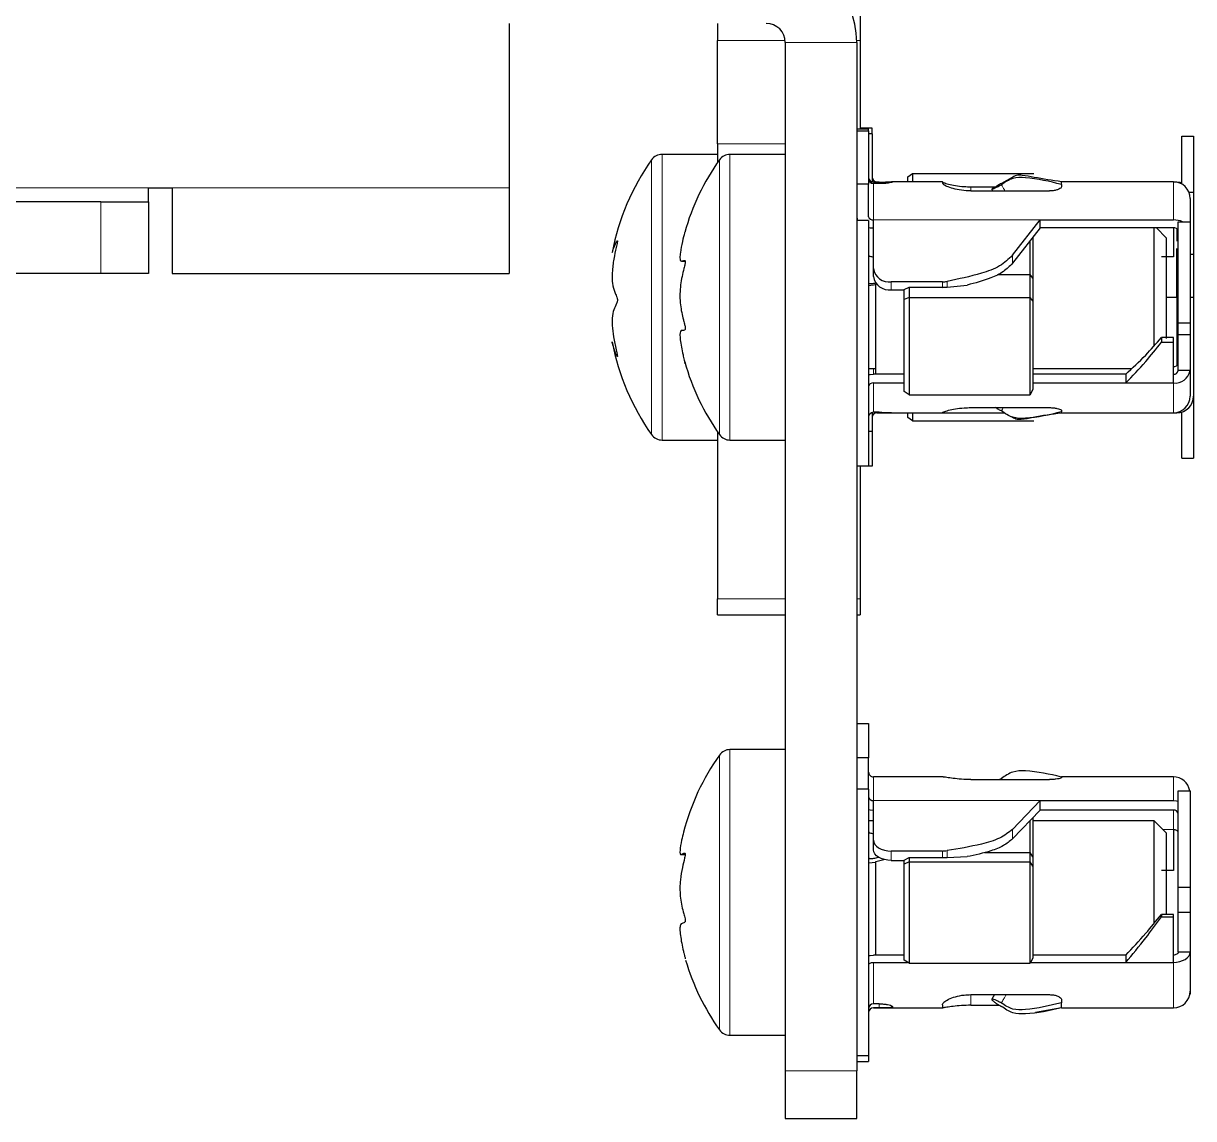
# Model space of a CAD drawing. Header units: millimetres. Extents: x -824 to 1032, y 378 to 1984.
# Drawn here: x -61.03 to -11.88, y 377.96 to 423.96 of the extents above; entities that cross this region are included whole.
import ezdxf

# ---------------------------------------------------------------- set-up
doc = ezdxf.new("R2010")
doc.units = ezdxf.units.MM

msp = doc.modelspace()

# ---------------------------------------------------------------- linework, layer by layer
at = {"color": 7, "linetype": 'Continuous', "lineweight": 25}
for p, q in [((-25.88, 427.856), (-25.88, 423.239)), ((-40.63, 423.962), (-40.63, 417.062)), ((-31.88, 423.962), (-31.88, 423.239)), ((-31.88, 418.909), (-31.88, 423.239)), ((-25.88, 423.239), (-25.88, 419.54)), ((-29.03, 423.162), (-29.03, 379.962)), ((-26.03, 423.162), (-26.03, 379.962)), ((-26.03, 419.54), (-25.53, 419.54)), ((-26.03, 419.444), (-25.53, 419.444)), ((-25.38, 419.562), (-25.88, 419.562)), ((-25.53, 419.444), (-25.53, 419.54)), ((-25.53, 419.444), (-25.53, 417.215)), ((-25.38, 419.321), (-25.53, 419.321)), ((-25.38, 419.321), (-25.38, 419.562)), ((-25.38, 419.321), (-25.38, 417.304)), ((-31.88, 418.909), (-31.88, 418.114)), ((-12.38, 419.22), (-11.88, 419.22)), ((-12.38, 417.219), (-12.38, 419.22)), ((-11.88, 419.22), (-11.88, 416.878)), ((-31.88, 418.462), (-34.205, 418.462)), ((-29.03, 418.462), (-31.355, 418.462)), ((-25.08, 417.297), (-25.33, 417.297)), ((-25.18, 417.297), (-25.18, 417.312)), ((-25.18, 417.312), (-25.12, 417.312)), ((-22.43, 417.312), (-24.563, 417.312)), ((-24.53, 417.31), (-24.53, 417.301)), ((-23.88, 417.513), (-23.68, 417.655)), ((-23.88, 417.312), (-23.88, 417.513)), ((-23.68, 417.655), (-23.68, 417.312)), ((-23.68, 417.655), (-18.595, 417.655)), ((-22.43, 417.312), (-22.43, 417.257)), ((-19.501, 417.491), (-19.954, 417.242)), ((-12.73, 417.312), (-17.43, 417.312)), ((-17.43, 417.198), (-17.43, 417.312)), ((-12.73, 417.312), (-12.58, 417.312)), ((-55.78, 416.462), (-55.78, 417.062)), ((-55.78, 417.062), (-54.78, 417.062)), ((-54.78, 417.062), (-54.78, 413.462)), ((-40.63, 417.062), (-40.63, 413.462)), ((-25.53, 417.215), (-26.03, 417.215)), ((-25.53, 415.843), (-25.53, 417.215)), ((-25.08, 417.232), (-25.33, 417.232)), ((-21.23, 417.1), (-20.199, 417.1)), ((-21.23, 416.928), (-17.93, 416.928)), ((-20.357, 416.99), (-20.357, 416.993)), ((-20.357, 416.99), (-20.322, 416.928)), ((-17.43, 417.198), (-17.43, 417.099)), ((-12.082, 416.878), (-11.88, 416.878)), ((-11.88, 416.878), (-11.88, 414.268)), ((-57.78, 416.462), (-73.48, 416.462)), ((-57.78, 416.462), (-55.78, 416.462)), ((-55.78, 416.462), (-55.78, 413.462)), ((-12.03, 416.612), (-12.03, 415.63)), ((-25.53, 415.688), (-26.03, 415.688)), ((-25.53, 415.688), (-25.53, 405.385)), ((-25.33, 413.666), (-25.33, 415.709)), ((-19.485, 414.223), (-18.33, 415.709)), ((-18.33, 415.374), (-19.485, 413.888)), ((-18.33, 415.374), (-18.33, 415.709)), ((-18.33, 415.709), (-12.73, 415.709)), ((-12.73, 415.374), (-18.33, 415.374)), ((-13.53, 415.112), (-13.53, 415.374)), ((-13.03, 414.962), (-13.442, 415.374)), ((-12.53, 415.63), (-12.03, 415.63)), ((-12.53, 411.383), (-12.53, 415.63)), ((-12.03, 415.63), (-12.03, 411.383)), ((-18.745, 413.412), (-18.745, 414.84)), ((-18.63, 414.988), (-18.63, 413.257)), ((-13.53, 410.418), (-13.53, 415.112)), ((-13.03, 414.962), (-13.03, 414.671)), ((-13.03, 414.671), (-13.03, 410.732)), ((-33.38, 413.978), (-33.234, 413.978)), ((-12.73, 414.161), (-13.23, 414.161)), ((-12.03, 414.268), (-11.88, 414.268)), ((-11.88, 414.268), (-11.88, 412.462)), ((-57.78, 413.462), (-73.48, 413.462)), ((-55.78, 413.462), (-57.78, 413.462)), ((-54.78, 413.462), (-40.63, 413.462)), ((-25.33, 413.331), (-25.33, 413.666)), ((-20.121, 413.412), (-18.745, 413.412)), ((-18.745, 412.451), (-18.745, 413.412)), ((-18.63, 413.257), (-18.745, 413.412)), ((-25.53, 412.958), (-25.23, 412.995)), ((-25.23, 413.01), (-25.185, 413.021)), ((-25.23, 409.231), (-25.23, 413.01)), ((-22.429, 413.109), (-24.58, 413.109)), ((-24.03, 412.787), (-23.83, 412.877)), ((-23.83, 412.877), (-23.83, 412.451)), ((-23.83, 412.877), (-22.429, 412.877)), ((-22.234, 412.886), (-21.394, 412.971)), ((-18.63, 413.257), (-18.63, 412.306)), ((-24.58, 412.774), (-24.03, 412.774)), ((-24.03, 412.367), (-24.03, 412.787)), ((-23.83, 412.451), (-24.03, 412.367)), ((-23.83, 412.451), (-23.83, 408.361)), ((-23.83, 412.451), (-18.745, 412.451)), ((-18.745, 408.361), (-18.745, 412.451)), ((-18.63, 412.306), (-18.745, 412.451)), ((-13.03, 412.462), (-12.58, 412.462)), ((-12.58, 412.462), (-12.53, 412.462)), ((-12.03, 412.462), (-11.88, 412.462)), ((-11.88, 412.462), (-11.88, 408.312)), ((-24.03, 408.497), (-24.03, 412.367)), ((-18.63, 412.306), (-18.63, 408.597)), ((-12.53, 411.383), (-12.03, 411.383)), ((-12.53, 410.895), (-12.53, 411.383)), ((-12.53, 410.895), (-12.03, 410.895)), ((-12.53, 409.379), (-12.53, 410.895)), ((-12.03, 411.383), (-12.03, 410.895)), ((-12.03, 410.895), (-12.03, 409.379)), ((-13.23, 410.764), (-13.23, 410.569)), ((-12.73, 410.764), (-13.23, 410.764)), ((-13.23, 410.569), (-12.73, 410.569)), ((-12.73, 410.569), (-12.73, 410.764)), ((-25.53, 409.462), (-25.23, 409.462)), ((-18.63, 409.462), (-14.487, 409.462)), ((-24.03, 409.231), (-25.33, 409.231)), ((-14.73, 409.231), (-18.63, 409.231)), ((-14.73, 409.231), (-14.73, 408.859)), ((-12.03, 409.379), (-12.53, 409.379)), ((-12.03, 409.379), (-12.03, 408.312)), ((-25.33, 408.859), (-24.03, 408.859)), ((-23.83, 408.361), (-24.03, 408.497)), ((-18.63, 408.597), (-18.745, 408.361)), ((-18.63, 408.859), (-14.73, 408.859)), ((-14.73, 408.859), (-12.73, 408.859)), ((-23.83, 408.361), (-18.745, 408.361)), ((-11.88, 408.312), (-11.88, 405.705)), ((-25.38, 407.621), (-25.38, 406.83)), ((-25.08, 407.628), (-25.33, 407.628)), ((-25.18, 407.612), (-24.563, 407.612)), ((-24.563, 407.612), (-22.43, 407.612)), ((-23.88, 407.412), (-23.88, 407.612)), ((-23.68, 407.612), (-23.68, 407.27)), ((-22.43, 407.618), (-22.43, 407.612)), ((-22.43, 407.612), (-19.825, 407.612)), ((-21.23, 407.825), (-17.93, 407.825)), ((-17.43, 407.703), (-17.43, 407.644)), ((-17.43, 407.612), (-17.43, 407.644)), ((-17.43, 407.612), (-12.73, 407.612)), ((-12.73, 407.612), (-12.58, 407.612)), ((-12.38, 405.705), (-12.38, 407.642)), ((-23.68, 407.27), (-23.88, 407.412)), ((-23.68, 407.27), (-18.595, 407.27)), ((-31.88, 406.811), (-31.88, 399.793)), ((-25.53, 406.83), (-25.38, 406.83)), ((-25.38, 406.83), (-25.38, 405.362)), ((-34.205, 406.462), (-31.88, 406.462)), ((-31.355, 406.462), (-29.03, 406.462)), ((-12.38, 405.705), (-11.88, 405.705)), ((-26.03, 405.385), (-25.53, 405.385)), ((-25.88, 405.385), (-25.88, 399.793)), ((-25.38, 405.362), (-25.88, 405.362)), ((-31.88, 399.123), (-31.88, 399.793)), ((-25.88, 399.793), (-25.88, 399.123)), ((-31.88, 399.123), (-29.03, 399.123)), ((-26.03, 399.123), (-25.88, 399.123)), ((-26.03, 394.562), (-25.53, 394.562)), ((-25.53, 394.562), (-25.53, 393.111)), ((-29.03, 393.462), (-31.355, 393.462)), ((-25.53, 393.111), (-26.03, 393.111)), ((-25.53, 391.805), (-25.53, 393.111)), ((-25.036, 392.312), (-25.33, 392.312)), ((-22.41, 392.312), (-25.036, 392.312)), ((-12.73, 392.312), (-17.43, 392.312)), ((-17.43, 392.31), (-17.43, 392.312)), ((-17.43, 392.31), (-17.43, 392.282)), ((-25.53, 391.805), (-26.03, 391.805)), ((-25.53, 391.805), (-25.53, 380.611)), ((-21.23, 392.201), (-17.93, 392.201)), ((-12.53, 391.733), (-12.03, 391.733)), ((-12.53, 387.685), (-12.53, 391.733)), ((-12.03, 391.733), (-12.03, 387.685)), ((-25.33, 389.655), (-25.33, 391.321)), ((-19.485, 390.109), (-18.33, 391.321)), ((-18.33, 390.923), (-18.33, 391.321)), ((-18.33, 391.321), (-12.73, 391.321)), ((-18.33, 390.923), (-19.485, 389.712)), ((-12.73, 390.923), (-18.33, 390.923)), ((-25.33, 390.462), (-25.53, 390.462)), ((-18.745, 389.145), (-18.745, 390.487)), ((-18.63, 390.609), (-18.63, 388.961)), ((-13.53, 390.462), (-18.63, 390.462)), ((-13.03, 389.962), (-13.53, 390.462)), ((-13.53, 387.721), (-13.53, 390.462)), ((-13.03, 389.962), (-13.03, 387.678)), ((-25.33, 389.257), (-25.33, 389.655)), ((-33.407, 389.051), (-33.231, 389.051)), ((-25.23, 388.764), (-24.89, 388.846)), ((-22.429, 389.201), (-24.58, 389.201)), ((-24.58, 388.803), (-24.03, 388.803)), ((-24.03, 388.819), (-23.83, 388.925)), ((-24.03, 388.646), (-24.03, 388.819)), ((-23.83, 388.925), (-23.83, 388.75)), ((-23.83, 388.925), (-22.429, 388.925)), ((-22.234, 388.929), (-21.394, 388.964)), ((-20.658, 389.145), (-18.745, 389.145)), ((-18.745, 388.75), (-18.745, 389.145)), ((-18.63, 388.961), (-18.745, 389.145)), ((-18.63, 388.961), (-18.63, 388.57)), ((-25.53, 388.71), (-25.23, 388.729)), ((-25.23, 384.827), (-25.23, 388.764)), ((-23.83, 388.75), (-24.03, 388.646)), ((-24.03, 384.61), (-24.03, 388.646)), ((-23.83, 388.75), (-23.83, 384.485)), ((-23.83, 388.75), (-18.745, 388.75)), ((-18.745, 384.485), (-18.745, 388.75)), ((-18.63, 388.57), (-18.745, 388.75)), ((-18.63, 388.57), (-18.63, 384.702)), ((-12.73, 388.388), (-13.23, 388.388)), ((-13.53, 386.155), (-13.53, 387.721)), ((-13.03, 387.678), (-13.03, 386.523)), ((-12.53, 387.685), (-12.03, 387.685)), ((-12.53, 386.636), (-12.53, 387.685)), ((-12.03, 387.685), (-12.03, 386.636)), ((-13.23, 386.537), (-13.23, 386.43)), ((-12.73, 386.537), (-13.23, 386.537)), ((-13.23, 386.43), (-12.73, 386.43)), ((-12.73, 386.43), (-12.73, 386.537)), ((-12.53, 386.636), (-12.03, 386.636)), ((-12.53, 384.948), (-12.53, 386.636)), ((-12.03, 386.636), (-12.03, 384.948)), ((-12.03, 384.948), (-12.53, 384.948)), ((-12.03, 384.948), (-12.03, 383.312)), ((-24.03, 384.827), (-25.33, 384.827)), ((-25.33, 384.524), (-23.893, 384.524)), ((-23.83, 384.485), (-24.03, 384.61)), ((-23.83, 384.485), (-18.745, 384.485)), ((-18.63, 384.702), (-18.745, 384.485)), ((-18.724, 384.524), (-14.73, 384.524)), ((-14.73, 384.827), (-18.63, 384.827)), ((-14.73, 384.827), (-14.73, 384.524)), ((-14.73, 384.524), (-12.73, 384.524)), ((-21.23, 383.169), (-17.93, 383.169)), ((-20.357, 382.966), (-20.357, 382.971)), ((-20.248, 383.169), (-20.356, 382.975)), ((-17.43, 382.959), (-17.43, 382.829)), ((-12.04, 383.191), (-12.03, 383.191)), ((-12.03, 383.312), (-12.03, 383.191)), ((-25.08, 382.782), (-25.33, 382.782)), ((-25.33, 382.612), (-25.036, 382.612)), ((-25.08, 382.612), (-25.33, 382.612)), ((-25.036, 382.612), (-22.41, 382.612)), ((-24.53, 382.668), (-24.53, 382.646)), ((-22.43, 382.744), (-22.43, 382.615)), ((-21.23, 382.724), (-20.034, 382.724)), ((-18.522, 382.436), (-17.43, 382.623)), ((-17.43, 382.612), (-17.43, 382.829)), ((-17.43, 382.612), (-12.73, 382.612)), ((-31.355, 381.462), (-29.03, 381.462)), ((-26.03, 380.611), (-25.53, 380.611)), ((-25.53, 380.611), (-25.53, 380.362)), ((-29.03, 379.962), (-29.03, 377.962)), ((-26.03, 380.362), (-25.53, 380.362)), ((-26.03, 377.962), (-26.03, 379.962)), ((-29.03, 377.962), (-26.03, 377.962))]:
    msp.add_line(p, q, dxfattribs=at)
at = {"color": 8, "linetype": 'Continuous', "lineweight": 18}
for p, q in [((-31.88, 423.239), (-29.034, 423.239)), ((-26.031, 423.239), (-25.88, 423.239)), ((-29.03, 423.162), (-26.03, 423.162)), ((-29.03, 418.909), (-31.88, 418.909)), ((-34.205, 418.456), (-34.205, 418.462)), ((-34.205, 406.462), (-34.205, 418.456)), ((-31.355, 406.462), (-31.355, 418.462)), ((-34.646, 418.228), (-34.646, 418.234)), ((-34.646, 406.691), (-34.646, 418.228)), ((-31.796, 406.691), (-31.796, 418.234)), ((-25.08, 417.232), (-25.08, 417.297)), ((-12.73, 415.709), (-12.73, 417.312)), ((-75.48, 417.062), (-55.78, 417.062)), ((-54.78, 417.062), (-40.63, 417.062)), ((-25.33, 417.232), (-25.33, 415.709)), ((-21.23, 417.1), (-21.23, 416.928)), ((-57.78, 413.462), (-57.78, 416.462)), ((-25.33, 415.709), (-18.33, 415.709)), ((-12.58, 414.822), (-12.58, 415.329)), ((-19.485, 413.888), (-19.485, 414.223)), ((-24.58, 413.109), (-24.58, 412.774)), ((-22.429, 412.877), (-22.429, 413.109)), ((-22.234, 413.128), (-22.234, 412.886)), ((-12.58, 409.596), (-12.58, 412.462)), ((-25.33, 409.462), (-25.33, 409.231)), ((-12.73, 409.231), (-12.73, 409.551)), ((-25.33, 408.859), (-25.33, 407.628)), ((-12.73, 407.612), (-12.73, 408.859)), ((-25.18, 407.628), (-25.18, 407.612)), ((-12.58, 407.612), (-12.58, 407.629)), ((-31.88, 399.793), (-29.03, 399.793)), ((-26.03, 399.793), (-25.88, 399.793)), ((-31.796, 381.691), (-31.796, 393.234)), ((-31.355, 381.462), (-31.355, 393.462)), ((-25.33, 392.312), (-25.33, 391.321)), ((-19.954, 392.248), (-19.927, 392.201)), ((-12.73, 391.321), (-12.73, 392.312)), ((-25.33, 391.321), (-18.33, 391.321)), ((-12.73, 390.098), (-12.73, 390.923)), ((-19.485, 389.712), (-19.485, 390.109)), ((-12.73, 390.098), (-13.165, 390.098)), ((-24.58, 389.201), (-24.58, 388.803)), ((-22.429, 388.925), (-22.429, 389.201)), ((-22.234, 389.216), (-22.234, 388.929)), ((-25.33, 384.524), (-25.33, 382.782)), ((-12.73, 382.612), (-12.73, 384.524)), ((-21.23, 383.169), (-21.23, 382.724)), ((-25.08, 382.612), (-25.08, 382.782)), ((-26.03, 379.962), (-29.03, 379.962))]:
    msp.add_line(p, q, dxfattribs=at)
at = {"color": 7, "linetype": 'Continuous', "lineweight": 25, "flags": 128}
for points in [[(-12.58, 417.312), (-12.443, 417.299), (-12.38, 417.283)], [(-26.03, 415.843), (-26.016, 415.751), (-25.99, 415.688)], [(-25.53, 415.394), (-25.466, 415.383), (-25.33, 415.374)], [(-25.53, 409.209), (-25.466, 409.221), (-25.33, 409.231)], [(-12.73, 391.321), (-12.593, 391.31), (-12.53, 391.298)], [(-25.53, 390.947), (-25.466, 390.934), (-25.33, 390.923)], [(-12.53, 389.977), (-12.534, 390), (-12.545, 390.023), (-12.564, 390.044), (-12.588, 390.062), (-12.619, 390.077), (-12.653, 390.089), (-12.691, 390.095), (-12.73, 390.098)], [(-25.33, 389.655), (-25.315, 389.566), (-25.273, 389.481), (-25.203, 389.403), (-25.11, 389.334), (-24.997, 389.277), (-24.867, 389.235), (-24.726, 389.209), (-24.58, 389.201)], [(-24.58, 388.803), (-24.726, 388.812), (-24.867, 388.838), (-24.997, 388.88), (-25.11, 388.936), (-25.203, 389.005), (-25.273, 389.083), (-25.315, 389.169), (-25.33, 389.257)], [(-12.73, 384.524), (-12.593, 384.532), (-12.462, 384.556), (-12.341, 384.596), (-12.235, 384.648), (-12.148, 384.713), (-12.083, 384.786), (-12.043, 384.866), (-12.03, 384.948)], [(-12.53, 384.948), (-12.534, 384.925), (-12.545, 384.902), (-12.564, 384.881), (-12.588, 384.863), (-12.619, 384.848), (-12.653, 384.836), (-12.691, 384.829), (-12.73, 384.827)], [(-25.53, 384.809), (-25.466, 384.819), (-25.33, 384.827)], [(-25.53, 384.403), (-25.526, 384.427), (-25.515, 384.449), (-25.496, 384.47), (-25.471, 384.489), (-25.441, 384.504), (-25.406, 384.515), (-25.369, 384.522), (-25.33, 384.524)]]:
    msp.add_lwpolyline(points, dxfattribs=at)
at = {"color": 7, "linetype": 'Continuous', "lineweight": 25}
for centre, radius, start, end in [((-29.83, 423.162), 3.8, 360, 90), ((-29.83, 423.162), 0.8, 0, 90), ((-34.205, 417.922), 0.54, 90, 144.7485), ((-31.355, 417.922), 0.54, 90, 144.7485), ((-26.48, 412.462), 10, 144.7485, 169.1366), ((-23.63, 412.462), 10, 144.7485, 164.2164), ((-25.33, 417.497), 0.2, 180.0893, 270.0891), ((-25.332, 417.43), 0.198, 180.486, 270.4779), ((-25.18, 417.512), 0.2, 180, 270), ((-12.73, 416.612), 0.7, 360, 90), ((-25.357, 415.884), 0.177, 193.4486, 278.9562), ((-12.723, 414.747), 0.962, 66.6447, 90.4317), ((-12.702, 415.199), 0.177, 13.4486, 98.9562), ((-24.664, 413.779), 0.676, 189.6369, 277.1443), ((-24.664, 413.444), 0.676, 189.6369, 277.1443), ((-22.428, 414.104), 0.996, 269.9657, 281.2428), ((-26.48, 412.462), 10, 190.8243, 215.2515), ((-23.63, 412.462), 10, 195.7671, 215.2515), ((-12.702, 409.726), 0.177, 261.0438, 346.5514), ((-12.707, 409.409), 0.18, 262.8557, 350.3631), ((-12.651, 409.485), 0.63, 262.8557, 350.3631), ((-25.352, 408.681), 0.18, 82.8557, 170.3631), ((-12.73, 408.312), 0.7, 270, 360), ((-12.58, 408.312), 0.7, 270, 360), ((-25.33, 407.428), 0.2, 89.9109, 179.9107), ((-25.18, 407.412), 0.2, 90, 180), ((-34.205, 407.002), 0.54, 215.2515, 270), ((-31.355, 407.002), 0.54, 215.2515, 270), ((-23.63, 387.462), 10, 144.7485, 165.3522), ((-31.355, 392.922), 0.54, 90, 144.7485), ((-25.33, 392.512), 0.2, 180.0002, 270.0002), ((-12.73, 391.612), 0.7, 9.9491, 90), ((-25.348, 391.503), 0.183, 187.2366, 275.7518), ((-12.712, 390.741), 0.183, 7.2366, 95.7518), ((-22.428, 390.415), 1.214, 269.9603, 279.1896), ((-23.63, 387.462), 10, 196.5443, 215.2515), ((-12.73, 383.312), 0.7, 270, 360), ((-25.333, 382.586), 0.197, 88.9966, 178.9602), ((-25.33, 382.412), 0.2, 89.9998, 179.9998), ((-31.355, 382.002), 0.54, 215.2515, 270)]:
    msp.add_arc(centre, radius, start, end, dxfattribs=at)
for centre, ratio in [((-22.429, 413.144), 0.356453), ((-22.429, 389.035), 0.14648)]:
    msp.add_ellipse(centre, major_axis=(0.75, 0), ratio=ratio, start_param=4.712389, end_param=4.975032, dxfattribs=at)
for points, knots in [([(-25.08, 417.297), (-25.018, 417.298), (-24.894, 417.299), (-24.73, 417.305), (-24.605, 417.311), (-24.539, 417.313), (-24.533, 417.311), (-24.53, 417.31)], [0, 0, 0, 0, 0.214393, 0.428789, 0.643061, 0.856854, 1, 1, 1, 1]), ([(-24.53, 417.301), (-24.536, 417.296), (-24.548, 417.286), (-24.642, 417.265), (-24.781, 417.245), (-24.936, 417.233), (-25.039, 417.232), (-25.08, 417.232)], [0, 0, 0, 0, 0.214305, 0.42865, 0.642279, 0.856223, 1, 1, 1, 1]), ([(-22.43, 417.307), (-22.417, 417.297), (-22.393, 417.278), (-22.193, 417.214), (-21.895, 417.15), (-21.556, 417.107), (-21.327, 417.102), (-21.23, 417.1)], [0, 0, 0, 0, 0.212833, 0.42585, 0.635542, 0.846587, 1, 1, 1, 1]), ([(-17.43, 417.198), (-17.929, 417.32), (-18.6, 417.485), (-19.494, 417.497), (-19.799, 417.292), (-19.954, 417.188)], [0, 0, 0, 0, 0.587693, 0.790818, 1, 1, 1, 1]), ([(-17.43, 417.312), (-17.817, 417.369), (-18.378, 417.451), (-18.987, 417.579), (-19.319, 417.596), (-19.459, 417.516), (-19.53, 417.476)], [0, 0, 0, 0, 0.53039, 0.769058, 0.884473, 1, 1, 1, 1]), ([(-21.23, 416.928), (-21.365, 416.933), (-21.634, 416.943), (-21.994, 417.02), (-22.263, 417.116), (-22.409, 417.203), (-22.424, 417.241), (-22.43, 417.257)], [0, 0, 0, 0, 0.213238, 0.42649, 0.63916, 0.849598, 1, 1, 1, 1]), ([(-19.954, 417.242), (-20.002, 417.214), (-20.1, 417.16), (-20.225, 417.085), (-20.315, 417.028), (-20.353, 417), (-20.356, 416.994), (-20.357, 416.993)], [0, 0, 0, 0, 0.225867, 0.451734, 0.677598, 0.903479, 1, 1, 1, 1]), ([(-20.357, 416.99), (-20.352, 416.99), (-20.343, 416.99), (-20.267, 417.024), (-20.156, 417.079), (-20.044, 417.139), (-19.974, 417.176), (-19.954, 417.188)], [0, 0, 0, 0, 0.225883, 0.451767, 0.67765, 0.903524, 1, 1, 1, 1]), ([(-17.43, 417.099), (-17.435, 417.082), (-17.446, 417.048), (-17.532, 416.996), (-17.658, 416.954), (-17.799, 416.931), (-17.892, 416.928), (-17.93, 416.928)], [0, 0, 0, 0, 0.214373, 0.428779, 0.642592, 0.856666, 1, 1, 1, 1]), ([(-12.73, 415.374), (-12.73, 415.219), (-12.73, 414.86), (-12.73, 414.414), (-12.73, 414.161)], [0, 0, 0, 0, 0.4334515, 1, 1, 1, 1]), ([(-36.3, 414.345), (-36.301, 414.338), (-36.303, 414.319), (-36.241, 414.506), (-36.161, 414.708), (-36.103, 414.817), (-36.087, 414.836), (-36.081, 414.833), (-36.079, 414.823), (-36.081, 414.801), (-36.09, 414.75), (-36.135, 414.545), (-36.217, 414.179), (-36.286, 413.723), (-36.311, 413.319), (-36.286, 412.96), (-36.214, 412.721), (-36.133, 412.537), (-36.095, 412.437), (-36.083, 412.382), (-36.08, 412.352), (-36.08, 412.327), (-36.082, 412.299), (-36.092, 412.248), (-36.149, 412.113), (-36.241, 411.951), (-36.307, 411.667), (-36.303, 411.242), (-36.246, 410.775), (-36.168, 410.391), (-36.109, 410.132), (-36.088, 410.039), (-36.081, 409.99), (-36.079, 409.975), (-36.081, 409.967), (-36.089, 409.971), (-36.131, 410.049), (-36.212, 410.266), (-36.284, 410.507), (-36.297, 410.563), (-36.301, 410.582)], [0, 0, 0, 0, 0.031606, 0.08599, 0.146926, 0.162165, 0.169821, 0.172902, 0.176017, 0.178677, 0.182699, 0.194136, 0.245481, 0.30493, 0.341521, 0.378321, 0.450036, 0.485425, 0.500034, 0.504619, 0.507564, 0.510071, 0.512573, 0.517012, 0.53072, 0.594642, 0.659092, 0.697147, 0.750509, 0.809821, 0.823325, 0.836953, 0.840019, 0.842585, 0.845154, 0.849068, 0.859852, 0.907936, 0.969401, 1, 1, 1, 1]), ([(-33.252, 415.186), (-33.253, 415.181), (-33.284, 415.073), (-33.364, 414.755), (-33.433, 414.385), (-33.461, 414.102), (-33.436, 413.949), (-33.356, 413.986), (-33.273, 414.008), (-33.244, 414.001), (-33.233, 413.979), (-33.23, 413.958), (-33.23, 413.934), (-33.234, 413.898), (-33.251, 413.805), (-33.331, 413.5), (-33.418, 413.119), (-33.461, 412.609), (-33.441, 412.104), (-33.369, 411.739), (-33.296, 411.459), (-33.269, 411.355), (-33.249, 411.277), (-33.237, 411.22), (-33.231, 411.175), (-33.23, 411.157), (-33.23, 411.15)], [0, 0, 0, 0, 0.00365, 0.0774612, 0.1718136, 0.2285859, 0.2857655, 0.4161137, 0.4549232, 0.474397, 0.4822462, 0.4865158, 0.490821, 0.4956813, 0.5044043, 0.5376953, 0.669138, 0.731239, 0.7941338, 0.9161937, 0.9463262, 0.9654865, 0.9780972, 0.9907805, 0.9958434, 1, 1, 1, 1]), ([(-12.58, 412.462), (-12.58, 412.857), (-12.58, 413.562), (-12.58, 414.222), (-12.58, 414.512)], [0, 0, 0, 0, 0.559866, 1, 1, 1, 1]), ([(-25.53, 414.227), (-25.529, 414.222), (-25.527, 414.212), (-25.51, 414.196), (-25.473, 414.178), (-25.403, 414.168), (-25.355, 414.16), (-25.33, 414.155)], [0, 0, 0, 0, 0.195302, 0.377541, 0.538909, 0.761383, 1, 1, 1, 1]), ([(-19.485, 414.223), (-19.654, 414.063), (-20.004, 413.732), (-20.987, 413.383), (-21.75, 413.227), (-22.234, 413.128)], [0, 0, 0, 0, 0.254027, 0.526591, 1, 1, 1, 1]), ([(-19.485, 413.888), (-19.605, 413.766), (-19.849, 413.515), (-20.513, 413.2), (-21.053, 413.06), (-21.394, 412.971)], [0, 0, 0, 0, 0.261809, 0.533628, 1, 1, 1, 1]), ([(-25.53, 413.064), (-25.529, 413.059), (-25.527, 413.049), (-25.51, 413.038), (-25.472, 413.03), (-25.396, 413.037), (-25.314, 413.047), (-25.257, 413.061), (-25.227, 413.069)], [0, 0, 0, 0, 0.1468126, 0.2838054, 0.4051095, 0.587871, 0.7831577, 1, 1, 1, 1]), ([(-33.23, 411.15), (-33.23, 411.142), (-33.231, 411.125), (-33.239, 411.097), (-33.282, 411.061), (-33.363, 411.079), (-33.432, 411.051), (-33.46, 410.92), (-33.438, 410.592), (-33.362, 410.185), (-33.281, 409.855), (-33.248, 409.734), (-33.235, 409.683), (-33.23, 409.666), (-33.23, 409.663), (-33.232, 409.671), (-33.239, 409.694), (-33.247, 409.724), (-33.252, 409.742)], [0, 0, 0, 0, 0.008099, 0.019489, 0.051051, 0.192127, 0.359973, 0.466272, 0.57344, 0.807079, 0.883862, 0.922338, 0.941681, 0.950032, 0.95847, 0.965715, 0.978482, 1, 1, 1, 1]), ([(-14.73, 409.231), (-14.45, 409.487), (-13.95, 409.944), (-13.45, 410.513), (-13.23, 410.764)], [0, 0, 0, 0, 0.559868, 1, 1, 1, 1]), ([(-14.73, 408.859), (-14.45, 409.148), (-13.95, 409.664), (-13.45, 410.292), (-13.23, 410.569)], [0, 0, 0, 0, 0.559911, 1, 1, 1, 1]), ([(-12.73, 408.859), (-12.73, 409.148), (-12.73, 409.664), (-12.73, 410.292), (-12.73, 410.569)], [0, 0, 0, 0, 0.559866, 1, 1, 1, 1]), ([(-25.08, 407.628), (-25.018, 407.627), (-24.894, 407.626), (-24.731, 407.62), (-24.612, 407.613), (-24.577, 407.613), (-24.563, 407.613)], [0, 0, 0, 0, 0.268337, 0.536678, 0.804865, 1, 1, 1, 1]), ([(-22.43, 407.618), (-22.417, 407.627), (-22.393, 407.647), (-22.193, 407.711), (-21.895, 407.775), (-21.556, 407.818), (-21.327, 407.823), (-21.23, 407.825)], [0, 0, 0, 0, 0.212833, 0.42585, 0.635542, 0.846587, 1, 1, 1, 1]), ([(-19.954, 407.683), (-20.003, 407.711), (-20.094, 407.762), (-20.166, 407.805), (-20.199, 407.825)], [0, 0, 0, 0, 0.54387, 1, 1, 1, 1]), ([(-17.43, 407.644), (-17.929, 407.524), (-18.6, 407.364), (-19.494, 407.368), (-19.799, 407.577), (-19.954, 407.683)], [0, 0, 0, 0, 0.587693, 0.790818, 1, 1, 1, 1]), ([(-19.53, 407.449), (-19.47, 407.415), (-19.381, 407.363), (-19.235, 407.332), (-19, 407.341), (-18.4, 407.476), (-17.83, 407.556), (-17.43, 407.612)], [0, 0, 0, 0, 0.113251, 0.16898, 0.224646, 0.455828, 1, 1, 1, 1]), ([(-17.93, 407.825), (-17.874, 407.823), (-17.761, 407.82), (-17.611, 407.795), (-17.498, 407.762), (-17.438, 407.729), (-17.432, 407.711), (-17.43, 407.703)], [0, 0, 0, 0, 0.214445, 0.428893, 0.643239, 0.857188, 1, 1, 1, 1]), ([(-21.23, 392.201), (-21.365, 392.204), (-21.634, 392.21), (-21.994, 392.25), (-22.261, 392.291), (-22.392, 392.313), (-22.407, 392.311), (-22.41, 392.31)], [0, 0, 0, 0, 0.234814, 0.469643, 0.703831, 0.935562, 1, 1, 1, 1]), ([(-20.034, 392.201), (-20.028, 392.205), (-20.003, 392.22), (-19.975, 392.236), (-19.954, 392.248)], [0, 0, 0, 0, 0.235419, 1, 1, 1, 1]), ([(-17.43, 392.31), (-17.929, 392.426), (-18.6, 392.581), (-19.494, 392.565), (-19.799, 392.354), (-19.954, 392.248)], [0, 0, 0, 0, 0.5876932, 0.7908183, 1, 1, 1, 1]), ([(-17.43, 392.282), (-17.435, 392.276), (-17.446, 392.262), (-17.532, 392.237), (-17.658, 392.216), (-17.799, 392.203), (-17.892, 392.202), (-17.93, 392.201)], [0, 0, 0, 0, 0.2143729, 0.4287785, 0.6425919, 0.8566662, 1, 1, 1, 1]), ([(-33.3, 389.993), (-33.329, 389.882), (-33.4, 389.608), (-33.457, 389.247), (-33.453, 389.05), (-33.396, 389.041), (-33.318, 389.099), (-33.259, 389.116), (-33.238, 389.112), (-33.231, 389.084), (-33.229, 389.065), (-33.231, 389.039), (-33.239, 388.985), (-33.281, 388.8), (-33.363, 388.484), (-33.434, 388.07), (-33.461, 387.646), (-33.436, 387.159), (-33.356, 386.795), (-33.273, 386.497), (-33.244, 386.382), (-33.233, 386.32), (-33.23, 386.287), (-33.23, 386.262), (-33.234, 386.237), (-33.251, 386.2), (-33.331, 386.168), (-33.418, 386.163), (-33.461, 385.998), (-33.441, 385.649), (-33.369, 385.248), (-33.296, 384.938), (-33.269, 384.827), (-33.249, 384.752), (-33.237, 384.704), (-33.231, 384.678), (-33.23, 384.674), (-33.23, 384.673)], [0, 0, 0, 0, 0.046233, 0.113467, 0.153166, 0.208832, 0.270707, 0.284793, 0.299011, 0.302209, 0.304886, 0.307566, 0.311648, 0.322899, 0.373059, 0.43718, 0.475761, 0.514619, 0.603202, 0.629576, 0.64281, 0.648144, 0.651045, 0.653971, 0.657274, 0.663202, 0.685826, 0.775152, 0.817355, 0.860097, 0.943047, 0.963524, 0.976545, 0.985115, 0.993735, 0.997175, 1, 1, 1, 1]), ([(-25.53, 390.035), (-25.529, 390.026), (-25.527, 390.008), (-25.51, 389.983), (-25.473, 389.956), (-25.403, 389.945), (-25.355, 389.937), (-25.33, 389.933)], [0, 0, 0, 0, 0.195302, 0.377541, 0.538909, 0.761383, 1, 1, 1, 1]), ([(-19.485, 390.109), (-19.654, 389.979), (-20.004, 389.709), (-20.987, 389.424), (-21.75, 389.297), (-22.234, 389.216)], [0, 0, 0, 0, 0.254027, 0.526591, 1, 1, 1, 1]), ([(-12.73, 390.098), (-12.73, 389.8), (-12.73, 389.269), (-12.73, 388.657), (-12.73, 388.388)], [0, 0, 0, 0, 0.5597848, 1, 1, 1, 1]), ([(-19.485, 389.712), (-19.605, 389.612), (-19.849, 389.408), (-20.513, 389.15), (-21.053, 389.036), (-21.394, 388.964)], [0, 0, 0, 0, 0.261809, 0.533628, 1, 1, 1, 1]), ([(-25.53, 388.946), (-25.529, 388.938), (-25.527, 388.921), (-25.51, 388.9), (-25.472, 388.882), (-25.396, 388.887), (-25.277, 388.9), (-25.182, 388.923), (-25.115, 388.94)], [0, 0, 0, 0, 0.115696, 0.223653, 0.319247, 0.463273, 0.617169, 1, 1, 1, 1]), ([(-14.73, 384.827), (-14.45, 385.125), (-13.95, 385.656), (-13.45, 386.267), (-13.23, 386.537)], [0, 0, 0, 0, 0.5598678, 1, 1, 1, 1]), ([(-14.73, 384.524), (-14.45, 384.858), (-13.95, 385.455), (-13.45, 386.132), (-13.23, 386.43)], [0, 0, 0, 0, 0.559911, 1, 1, 1, 1]), ([(-12.73, 384.524), (-12.73, 384.858), (-12.73, 385.455), (-12.73, 386.132), (-12.73, 386.43)], [0, 0, 0, 0, 0.559866, 1, 1, 1, 1]), ([(-22.43, 382.744), (-22.417, 382.779), (-22.393, 382.848), (-22.193, 382.976), (-21.895, 383.088), (-21.556, 383.158), (-21.327, 383.166), (-21.23, 383.169)], [0, 0, 0, 0, 0.2128333, 0.4258501, 0.6355415, 0.8465873, 1, 1, 1, 1]), ([(-19.954, 382.816), (-20.002, 382.842), (-20.1, 382.892), (-20.225, 382.948), (-20.315, 382.979), (-20.353, 382.983), (-20.356, 382.974), (-20.357, 382.971)], [0, 0, 0, 0, 0.225867, 0.451734, 0.677598, 0.903479, 1, 1, 1, 1]), ([(-20.357, 382.966), (-20.352, 382.955), (-20.343, 382.935), (-20.267, 382.873), (-20.156, 382.797), (-20.044, 382.728), (-19.974, 382.689), (-19.954, 382.677)], [0, 0, 0, 0, 0.225883, 0.451767, 0.67765, 0.903524, 1, 1, 1, 1]), ([(-17.93, 383.169), (-17.874, 383.166), (-17.761, 383.161), (-17.611, 383.122), (-17.498, 383.066), (-17.438, 383.008), (-17.432, 382.973), (-17.43, 382.959)], [0, 0, 0, 0, 0.214445, 0.428893, 0.643239, 0.857188, 1, 1, 1, 1]), ([(-25.08, 382.782), (-25.018, 382.781), (-24.894, 382.778), (-24.73, 382.754), (-24.605, 382.722), (-24.539, 382.691), (-24.533, 382.675), (-24.53, 382.668)], [0, 0, 0, 0, 0.2143929, 0.4287887, 0.6430611, 0.8568545, 1, 1, 1, 1]), ([(-24.53, 382.646), (-24.536, 382.639), (-24.548, 382.626), (-24.642, 382.617), (-24.781, 382.613), (-24.936, 382.612), (-25.039, 382.612), (-25.08, 382.612)], [0, 0, 0, 0, 0.214305, 0.42865, 0.642279, 0.856223, 1, 1, 1, 1]), ([(-21.23, 382.724), (-21.365, 382.721), (-21.634, 382.715), (-21.994, 382.675), (-22.263, 382.634), (-22.409, 382.61), (-22.424, 382.614), (-22.43, 382.615)], [0, 0, 0, 0, 0.213238, 0.42649, 0.63916, 0.849598, 1, 1, 1, 1]), ([(-17.43, 382.829), (-17.929, 382.705), (-18.6, 382.538), (-19.494, 382.514), (-19.799, 382.715), (-19.954, 382.816)], [0, 0, 0, 0, 0.587693, 0.790818, 1, 1, 1, 1]), ([(-17.43, 382.615), (-17.929, 382.499), (-18.6, 382.343), (-19.494, 382.36), (-19.799, 382.57), (-19.954, 382.677)], [0, 0, 0, 0, 0.587693, 0.790818, 1, 1, 1, 1])]:
    msp.add_open_spline(points, degree=3, knots=knots, dxfattribs=at)
at = {"color": 8, "linetype": 'Continuous', "lineweight": 18}
for points, knots in [([(-19.954, 417.188), (-19.912, 417.115), (-19.862, 417.028), (-19.813, 416.941), (-19.805, 416.928)], [0, 0, 0, 0, 0.8427558, 1, 1, 1, 1]), ([(-19.873, 407.825), (-19.884, 407.805), (-19.911, 407.758), (-19.938, 407.711), (-19.954, 407.683)], [0, 0, 0, 0, 0.415393, 1, 1, 1, 1]), ([(-19.75, 383.169), (-19.755, 383.16), (-19.781, 383.115), (-19.833, 383.025), (-19.896, 382.916), (-19.938, 382.844), (-19.954, 382.816)], [0, 0, 0, 0, 0.073986, 0.383014, 0.76733, 1, 1, 1, 1])]:
    msp.add_open_spline(points, degree=3, knots=knots, dxfattribs=at)

doc.saveas('drawing.dxf')
